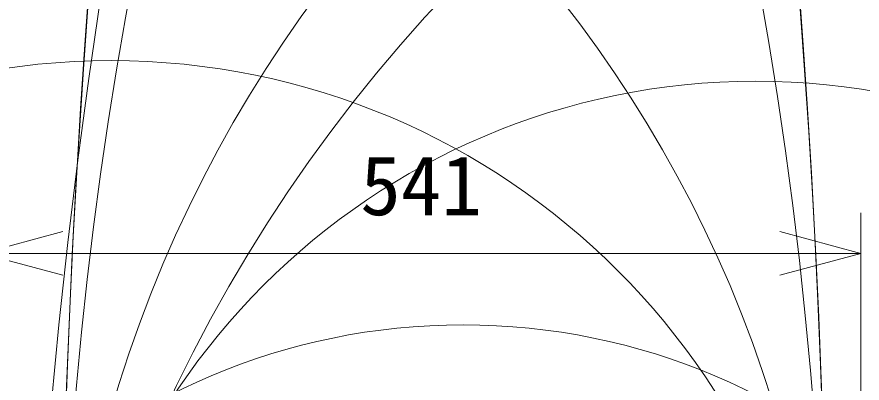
# Model space of a CAD drawing. Units: millimetres, scale not verified. Extents: x -582 to 628, y -289 to 328.
# Drawn here: x 9.7 to 35.7, y 30.97 to 42.23 of the extents above; entities that cross this region are included whole.
import ezdxf
from ezdxf.enums import TextEntityAlignment as Align

# ---------------------------------------------------------------- set-up
doc = ezdxf.new("R2010")
doc.units = ezdxf.units.MM
doc.header["$LTSCALE"] = 0.125
for name, color, linetype, lineweight in [('0-0_0', 7, 'Continuous', 20), ('0-4_GAIKEI', 1, 'Continuous', 18), ('0-5_SUNPO', 7, 'Continuous', 20)]:
    doc.layers.add(name, color=color, linetype=linetype, lineweight=lineweight)
doc.styles.add('ＭＳ ゴシック', font='')
doc.styles.get('ＭＳ ゴシック').set_extended_font_data('MS Gothic')

# ---------------------------------------------------------------- blocks, each defined once
blk = doc.blocks.new('_Open30')
at = {"layer": '0-0_0'}
blk.add_line((0, 0), (-1, 0), dxfattribs=at)
blk.add_lwpolyline([(-1, 0.26795), (0, 0), (-1, -0.26795)], dxfattribs=at)
blk = doc.blocks.new('D3')
at = {"layer": '0-5_SUNPO'}
for p, q in [((229.1612, 341.1478), (229.1612, 349.708)), ((226.6612, 348.458), (204.6112, 348.458))]:
    blk.add_line(p, q, dxfattribs=at)
at = {"layer": '0-5_SUNPO', "xscale": 2.5, "yscale": 2.5, "rotation": 180}
blk.add_blockref('_Open30', (202.1112, 348.458), dxfattribs=at)
at = {"layer": '0-5_SUNPO', "xscale": 2.5, "yscale": 2.5}
blk.add_blockref('_Open30', (229.1612, 348.458), dxfattribs=at)
at = {"layer": '0-5_SUNPO', "style": 'ＭＳ ゴシック'}
blk.add_text('541', height=1.833, dxfattribs=at).set_placement((213.7612, 349.083), align=Align.BOTTOM_LEFT)

msp = doc.modelspace()

# ---------------------------------------------------------------- linework, layer by layer
at = {"layer": '0-4_GAIKEI'}
for centre, radius in [((319.6198, 19.597), 308.584), ((-273.777, 19.5969), 308.4259), ((308.9204, 19.5976), 297.8996), ((-262.7367, 19.5972), 297.4007), ((211.4956, 12.1537), 201.537), ((-99.7269, 19.3134), 134.3757), ((140.2827, 19.3164), 129.2616), ((-68.6274, 5.181), 80.8031), ((51.2235, 18.9805), 40.1869), ((57.3291, 10.3548), 47.3848), ((-3.8249, 18.9863), 38.4881), ((12.6, 18.8367), 22.0478), ((32.4237, 18.8465), 21.4016), ((54.9893, 17.2442), 22.6004), ((-8.0047, 15.9959), 19.2233)]:
    msp.add_circle(centre, radius, dxfattribs=at)
at = {"layer": '0-4_GAIKEI', "color": 7}
for centre, radius in [((13.2584, 46.5953), 34.2828), ((23.4296, 33.2469), 19.9032), ((23.4296, 12.8583), 19.9032)]:
    msp.add_circle(centre, radius, dxfattribs=at)

# ---------------------------------------------------------------- block references
at = {"layer": '0-5_SUNPO'}
msp.add_blockref('D3', (-193.4938, -313.5011), dxfattribs=at)

doc.saveas('drawing.dxf')
